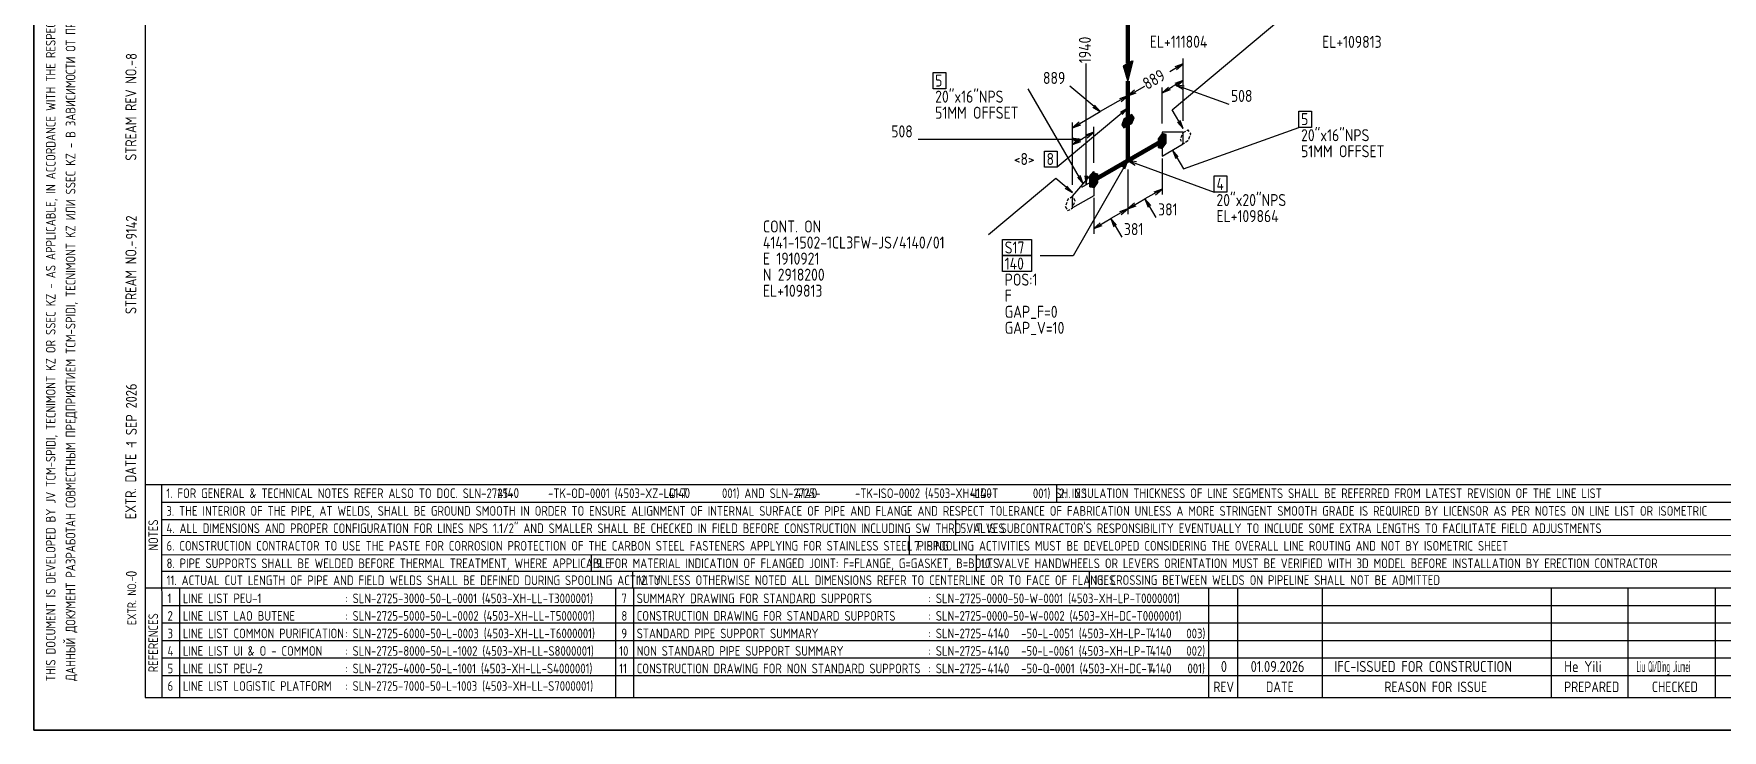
# Model space of a CAD drawing. Extents: x 0 to 594, y 0 to 420.
# Drawn here: x 0 to 385, y 0 to 159 of the extents above; entities that cross this region are included whole.
import ezdxf

# ---------------------------------------------------------------- set-up
doc = ezdxf.new("R2010")
doc.units = 0
doc.header["$MEASUREMENT"] = 0
doc.linetypes.add('BORDER_2012_SLN$0$8001.Solid', pattern=[0])
doc.linetypes.add('GT100', pattern=[1, 0.666667, -0.333333])
for name, color, linetype, lineweight in [('BORDER_2012_SLN$0$BG_01', 7, 'BORDER_2012_SLN$0$8001.Solid', 25), ('BORDER_2012_SLN$0$BG_02', 7, 'BORDER_2012_SLN$0$8001.Solid', 25), ('BORDER_2012_SLN$0$BG_Level_1', 7, 'BORDER_2012_SLN$0$8001.Solid', 25), ('BORDER_2012_SLN$0$Level_1', 7, 'BORDER_2012_SLN$0$8001.Solid', 25), ('BORDER_2012_SLN$0$Level_18', 7, 'BORDER_2012_SLN$0$8001.Solid', 25)]:
    doc.layers.add(name, color=color, linetype=linetype, lineweight=lineweight)
doc.layers.add('GT_1', color=7, linetype='Continuous')
doc.styles.add('BORDER_2012_SLN$0$GOST type A', font='GOST type A')
doc.styles.add('HTX1', font='')
doc.styles.get('HTX1').set_extended_font_data('GOST type A')

# ---------------------------------------------------------------- blocks, each defined once
blk = doc.blocks.new('BORDER_2012_SLN')
at = {"layer": 'BORDER_2012_SLN$0$BG_Level_1', "color": 7, "lineweight": -3}
for p, q in [((402.7, 56), (25.4, 56)), ((29.11, 56), (29.22, 7.5)), ((233.25, 56), (233.24, 52)), ((402.7, 52), (29.1, 52)), ((402.7, 47.99), (29.16, 48.01)), ((210.22, 48), (210.22, 44.42)), ((402.7, 44.41), (29.17, 44.42)), ((199.61, 44.42), (199.61, 40.02)), ((402.7, 39.96), (29.15, 40.07)), ((127.1, 40.04), (127.1, 36.23)), ((214.87, 40.02), (214.87, 36.23)), ((136.5, 36.23), (136.5, 32.43)), ((240.64, 36.23), (240.64, 32.43)), ((33.22, 32.43), (33.22, 7.59)), ((132.63, 32.43), (132.63, 7.6)), ((136.8, 32.43), (136.8, 7.59))]:
    blk.add_line(p, q, dxfattribs=at)
at = {"layer": 'BORDER_2012_SLN$0$Level_1', "color": 7, "lineweight": -3}
for p, q in [((25.4, 412.5), (25.4, 7.5)), ((402.7, 36.23), (29.15, 36.23)), ((402.7, 32.43), (25.4, 32.43)), ((267.9, 32.43), (267.91, 7.5)), ((274.59, 7.5), (274.59, 32.43)), ((293.91, 7.5), (293.91, 32.43)), ((346.11, 7.5), (346.11, 32.43)), ((363.55, 7.5), (363.55, 32.43)), ((383.52, 7.5), (383.52, 32.43)), ((402.7, 28.43), (29.17, 28.43)), ((402.7, 24.43), (29.18, 24.43)), ((402.7, 20.43), (29.19, 20.43)), ((402.7, 16.43), (29.2, 16.43)), ((402.7, 12.43), (29.2, 12.43)), ((25.4, 7.5), (588.6, 7.5))]:
    blk.add_line(p, q, dxfattribs=at)
at = {"layer": 'BORDER_2012_SLN$0$Level_18', "color": 7, "lineweight": -3, "flags": 128}
blk.add_lwpolyline([(0, 0), (0, 420), (594, 420), (594, 0)], close=True, dxfattribs=at)
at = {"color": 7, "char_height": 2.2, "attachment_point": 1, "style": 'BORDER_2012_SLN$0$GOST type A'}
for s, insert in [('{\\l\\fGOST type A|b0|i0;\\T1;1}', (30.5, 31.2)), ('{\\l\\fGOST type A|b0|i0;\\T1;: SLN-2725-3000-50-L-0001 (4503-XH-LL-T3000001)}', (71, 31.2)), ('{\\l\\fGOST type A|b0|i0;\\T1;7}', (134, 31.2)), ('{\\l\\fGOST type A|b0|i0;\\T1;SUMMARY DRAWING FOR STANDARD SUPPORTS}', (137.5, 31.2)), ('{\\l\\fGOST type A|b0|i0;\\T1;: SLN-2725-0000-50-W-0001 (4503-XH-LP-T0000001)}', (204, 31.2)), ('{\\l\\fGOST type A|b0|i0;\\T1;2}', (30.5, 27.2)), ('{\\l\\fGOST type A|b0|i0;\\T1;LINE LIST LAO BUTENE}', (34, 27.2)), ('{\\l\\fGOST type A|b0|i0;\\T1;: SLN-2725-5000-50-L-0002 (4503-XH-LL-T5000001)}', (71, 27.2)), ('{\\l\\fGOST type A|b0|i0;\\T1;8}', (134, 27.2)), ('{\\l\\fGOST type A|b0|i0;\\T1;CONSTRUCTION DRAWING FOR STANDARD SUPPORTS}', (137.5, 27.2)), ('{\\l\\fGOST type A|b0|i0;\\T1;: SLN-2725-0000-50-W-0002 (4503-XH-DC-T0000001)}', (204, 27.2)), ('{\\l\\fGOST type A|b0|i0;\\T1;3}', (30.5, 23.2)), ('{\\l\\fGOST type A|b0|i0;\\T1;LINE LIST COMMON PURIFICATION}', (34, 23.2)), ('{\\l\\fGOST type A|b0|i0;\\T1;: SLN-2725-6000-50-L-0003 (4503-XH-LL-T6000001)}', (71, 23.2)), ('{\\l\\fGOST type A|b0|i0;\\T1;9}', (134, 23.2)), ('{\\C256;STANDARD PIPE SUPPORT SUMMARY}', (137.5, 23.2)), ('{\\fGOST type A|b0|i0|c0|p34;: SLN-2725-       -50-L-0051 (4503-XH-LP-T       003)}', (204, 23.2)), ('{\\l\\fGOST type A|b0|i0;\\T1;: SLN-2725-8000-50-L-1002 (4503-XH-LL-S8000001)}', (71, 19.2)), ('{\\fGOST type A|b0|i0|c0|p34;: SLN-2725-       -50-L-0061 (4503-XH-LP-T       002)}', (204, 19.2)), ('{\\l\\fGOST type A|b0|i0;\\T1;4}', (30.5, 19.2)), ('{\\l\\fGOST type A|b0|i0;\\T1;LINE LIST UI & O - COMMON}', (34, 19.2)), ('{\\l\\fGOST type A|b0|i0;\\T1;: SLN-2725-4000-50-L-1001 (4503-XH-LL-S4000001)}', (71, 15.2)), ('{\\l\\fGOST type A|b0|i0;\\T1;10}', (133.5, 19.2)), ('{\\l\\fGOST type A|b0|i0;\\T1;NON STANDARD PIPE SUPPORT SUMMARY}', (137.5, 19.2)), ('{\\fGOST type A|b0|i0|c0|p34;: SLN-2725-       -50-Q-0001 (4503-XH-DC-T       001)}', (204, 15.2)), ('{\\l\\fGOST type A|b0|i0;\\T1;5}', (30.5, 15.2)), ('{\\l\\fGOST type A|b0|i0;\\T1;LINE LIST PEU-2}', (34, 15.2)), ('{\\l\\fGOST type A|b0|i0;\\T1;11}', (133.5, 15.2)), ('{\\C256;CONSTRUCTION DRAWING FOR NON STANDARD SUPPORTS}', (137.5, 15.2)), ('{\\l\\fGOST type A|b0|i0;\\T1;6}', (30.5, 11.2)), ('{\\l\\fGOST type A|b0|i0;\\T1;LINE LIST LOGISTIC PLATFORM}', (34, 11.2)), ('{\\l\\fGOST type A|b0|i0;\\T1;: SLN-2725-7000-50-L-1003 (4503-XH-LL-S7000001)}', (71, 11.2))]:
    blk.add_mtext(s, dxfattribs=dict(at, insert=insert))
at = {"layer": 'BORDER_2012_SLN$0$BG_01', "color": 7, "attachment_point": 1, "rotation": 90, "style": 'BORDER_2012_SLN$0$GOST type A'}
for s, insert, char_height in [('{\\fGOST type A|b0|i0|c134|p34;\\W1.01;ДАННЫЙ ДОКУМЕНТ РАЗРАБОТАН СОВМЕСТНЫМ ПРЕДПРИЯТИЕМ \\fGOST type A|b0|i0|c0|p34;TCM-SPIDI, TECNIMONT KZ \\fGOST type A|b0|i0|c134|p34;ИЛИ \\fGOST type A|b0|i0|c0|p34;SSEC KZ - \\fGOST type A|b0|i0|c134|p34;В ЗАВИСИМОСТИ ОТ ПРИМЕНИМОСТИ\\fGOST type A|b0|i0|c0|p34;, \\fGOST type A|b0|i0|c134|p34;В СООТВЕТСТВИИ С СООТВЕТСТВУЮЩЕЙ ОБЛАСТЬЮ РАБОТ\\fGOST type A|b0|i0|c0|p34;. \\fGOST type A|b0|i0|c134|p34;ЯВЛЯЕТСЯ КОНФИДЕНЦИАЛЬНЫМ И НЕ МОЖЕТ БЫТЬ ИСПОЛЬЗОВАН ДРУГИМИ ЛИЦАМИ ДЛЯ КАКИХ\\fGOST type A|b0|i0|c0|p34;-\\fGOST type A|b0|i0|c134|p34;ЛИБО ЦЕЛЕЙ\\fGOST type A|b0|i0|c0|p34;, \\fGOST type A|b0|i0|c134|p34;КРОМЕ ПРОЕКТА \\fGOST type A|b0|i0|c0|p34;SILLENO.}', (7.3, 11.21), 2.2), ('{\\l\\fGOST type A|b0|i0;\\T1;EXTR. DATE -}', (20.86, 48.18), 2.5), ('{\\l\\fGOST type A|b0|i0;\\T1;EXTR. NO.-}', (21.36, 24.02), 2)]:
    blk.add_mtext(s, dxfattribs=dict(at, insert=insert, char_height=char_height))
at = {"layer": 'BORDER_2012_SLN$0$BG_01', "color": 7, "insert": (2.76, 11.2), "char_height": 2.2, "attachment_point": 1, "rotation": 90, "line_spacing_factor": 1.090909, "style": 'BORDER_2012_SLN$0$GOST type A'}
blk.add_mtext('{\\fGOST type A|b0|i0|c0|p34;\\W1.01;THIS DOCUMENT IS DEVELOPED BY JV TCM-SPIDI, TECNIMONT KZ OR SSEC KZ - AS APPLICABLE, IN ACCORDANCE WITH THE RESPECTIVE SCOPE OF WORK -  IS CONFIDENTIAL AND CANNOT BE USED BY OTHERS FOR ANY PURPOSE OTHER THAN THE SILLENO PROJECT}', dxfattribs=at)
at = {"layer": 'BORDER_2012_SLN$0$BG_02', "color": 7, "char_height": 2.5, "attachment_point": 1, "rotation": 90, "style": 'BORDER_2012_SLN$0$GOST type A'}
for s, insert in [('{\\l\\fGOST type A|b0|i0;\\T1;STREAM REV NO.-}', (20.9, 130)), ('{\\l\\fGOST type A|b0|i0;\\T1;STREAM NO.-}', (20.9, 95))]:
    blk.add_mtext(s, dxfattribs=dict(at, insert=insert))
at = {"layer": 'BORDER_2012_SLN$0$BG_Level_1', "color": 7, "attachment_point": 1, "style": 'BORDER_2012_SLN$0$GOST type A'}
for s, insert, char_height in [('{\\fGOST type A|b0|i0|c0|p34;\\C256; 1. FOR GENERAL & TECHNICAL NOTES REFER ALSO TO DOC. SLN-2725-       -TK-OD-0001 (4503-XZ-LD-T       001) AND SLN-2725-       -TK-ISO-0002 (4503-XH-LD-T       001) SH. 2.1}', (29.11, 55.19), 2.2), ('{\\fGOST type A|b0|i0|c0|p34;\\C256;2. INSULATION THICKNESS OF LINE SEGMENTS SHALL BE REFERRED FROM LATEST REVISION OF THE LINE LIST}', (233.84, 55.19), 2.2), ('{\\fGOST type A|b0|i0|c0|p34;\\C256; 3. THE INTERIOR OF THE PIPE, AT WELDS, SHALL BE GROUND SMOOTH IN ORDER TO ENSURE ALIGNMENT OF INTERNAL SURFACE OF PIPE AND FLANGE AND RESPECT TOLERANCE OF FABRICATION UNLESS A MORE STRINGENT SMOOTH GRADE IS REQUIRED BY LICENSOR AS PER NOTES ON LINE LIST OR ISOMETRIC}', (29.12, 51.15), 2.2), ('{\\fGOST type A|b0|i0|c0|p34;\\C256; 4. ALL DIMENSIONS AND PROPER CONFIGURATION FOR LINES NPS 1.1/2" AND SMALLER SHALL BE CHECKED IN FIELD BEFORE CONSTRUCTION INCLUDING SW THRD VALVES}', (29.13, 47.2), 2.2), ("{\\C256; 5. IT IS SUBCONTRACTOR'S RESPONSIBILITY EVENTUALLY TO INCLUDE SOME EXTRA LENGTHS TO FACILITATE FIELD ADJUSTMENTS}", (210.22, 47.2), 2.2), ('{\\C256; 6. CONSTRUCTION CONTRACTOR TO USE THE PASTE FOR CORROSION PROTECTION OF THE CARBON STEEL FASTENERS APPLYING FOR STAINLESS STEEL PIPING}', (29.14, 43.2), 2.2), ('{\\C256; 7. SPOOLING ACTIVITIES MUST BE DEVELOPED CONSIDERING THE OVERALL LINE ROUTING AND NOT BY ISOMETRIC SHEET}', (199.61, 43.2), 2.2), ('{\\C256; 8. PIPE SUPPORTS SHALL BE WELDED BEFORE THERMAL TREATMENT, WHERE APPLICABLE}', (29.15, 39.2), 2.2), ('{\\C256; 9. FOR MATERIAL INDICATION OF FLANGED JOINT: F=FLANGE, G=GASKET, B=BOLTS}', (127.1, 39.2), 2.2), ('{\\C256; 10. VALVE HANDWHEELS OR LEVERS ORIENTATION MUST BE VERIFIED WITH 3D MODEL BEFORE INSTALLATION BY ERECTION CONTRACTOR}', (214.87, 39.2), 2.2), ('{\\C256; 11. ACTUAL CUT LENGTH OF PIPE AND FIELD WELDS SHALL BE DEFINED DURING SPOOLING ACTIVITY}', (29.16, 35.32), 2.2), ('{\\C256; 12. UNLESS OTHERWISE NOTED ALL DIMENSIONS REFER TO CENTERLINE OR TO FACE OF FLANGES}', (136.5, 35.35), 2.2), ('{\\C256; 13. CROSSING BETWEEN WELDS ON PIPELINE SHALL NOT BE ADMITTED}', (240.64, 35.38), 2.2), ('{\\l\\fGOST type A|b0|i0;\\T1;LINE LIST PEU-1}', (34, 31.2), 2.2), ('{\\l\\fGOST type A|b0|i0;\\T1;REV}', (269, 11.1), 2.4), ('{\\l\\fGOST type A|b0|i0;\\T1;DATE}', (281, 11.1), 2.4), ('{\\l\\fGOST type A|b0|i0;\\T1;REASON FOR ISSUE}', (308, 11.1), 2.4), ('{\\l\\fGOST type A|b0|i0;\\T1;PREPARED}', (349, 11.1), 2.4), ('{\\l\\fGOST type A|b0|i0;\\T1;CHECKED}', (369, 11.1), 2.4)]:
    blk.add_mtext(s, dxfattribs=dict(at, insert=insert, char_height=char_height))
at = {"layer": 'BORDER_2012_SLN$0$BG_Level_1', "color": 7, "char_height": 2.2, "attachment_point": 1, "rotation": 90, "style": 'BORDER_2012_SLN$0$GOST type A'}
for s, insert in [('{\\l\\fGOST type A|b0|i0;\\T1;NOTES}', (26.15, 40.99)), ('{\\l\\fGOST type A|b0|i0;\\T1;REFERENCES}', (26.15, 13.23))]:
    blk.add_mtext(s, dxfattribs=dict(at, insert=insert))

msp = doc.modelspace()

# ---------------------------------------------------------------- linework, layer by layer
at = {"layer": 'GT_1', "flags": 128}
for points in [[(0, 0), (594, 0), (594, 420), (0, 420), (0, 0)], [(262.1, 137.3), (259.6, 141.6), (293.3, 169.9)], [(240, 124.5), (240, 152.2)], [(249.5, 152.2), (250.6, 152.8), (249.5, 148.2), (248.5, 151.6), (250.5, 152.8), (249.5, 148.6), (248.6, 151.7), (250.3, 152.7), (249.5, 149), (248.7, 151.8), (250.2, 152.6), (249.5, 149.4), (248.9, 151.8), (250.1, 152.5), (249.5, 149.8), (249, 151.9), (249.9, 152.4), (249.5, 150.2), (249.2, 152), (249.8, 152.4), (249.5, 150.5), (249.3, 152.1), (249.6, 152.3), (249.5, 150.9), (249.4, 152.2), (249.5, 152.2), (249.5, 148.2)], [(262.1, 152.1), (259.1, 150.3)], [(260.6, 150.8), (262.1, 152.1), (260.2, 151.4)], [(262.1, 139.1), (262.1, 153.3)], [(205.1, 150.1), (208, 150.1), (208, 146.4), (205.1, 146.4), (205.1, 150.1)], [(239.3, 124.7), (226.8, 146.4)], [(243.2, 141.2), (236.3, 147)], [(249.5, 144.8), (253.4, 147)], [(257.3, 145.5), (259.7, 146.9)], [(258.8, 146.8), (257.3, 145.5), (259.2, 146.2)], [(257.3, 138.5), (257.3, 146.7)], [(262.1, 148.3), (259.7, 146.9)], [(260.6, 147), (262.1, 148.3), (260.2, 147.6)], [(262.3, 147), (260.3, 147.3), (262, 146.3)], [(260.3, 147.3), (272.5, 142.9)], [(262.1, 141.3), (262.1, 149.5)], [(241.5, 142.2), (243.2, 141.2), (241.9, 142.7)], [(249.5, 144.8), (243.2, 141.2)], [(248, 143.5), (249.5, 144.8), (247.6, 144.1)], [(251, 146.1), (249.5, 144.8), (251.4, 145.5)], [(249.5, 129.8), (249.5, 146)], [(249.5, 129.8), (249.5, 146)], [(249.5, 142), (233.4, 128.5)], [(236.9, 137.5), (243.2, 141.2)], [(238.4, 138.8), (236.9, 137.5), (238.8, 138.2)], [(236.9, 124.5), (236.9, 138.7)], [(248.2, 140.5), (249.5, 142), (247.8, 141)], [(250.4, 138.5), (250.9, 139.8), (250.4, 140.5), (248.6, 139.5), (248.1, 138.2), (248.6, 137.5), (250.4, 138.5)], [(248.331, 138.8), (250.515, 138.8)], [(248.408, 139), (250.592, 139)], [(248.485, 139.2), (250.669, 139.2)], [(248.562, 139.4), (250.746, 139.4)], [(248.78, 139.6), (250.823, 139.6)], [(249.14, 139.8), (250.9, 139.8)], [(249.5, 140), (250.757, 140)], [(249.86, 140.2), (250.614, 140.2)], [(260.8, 138.8), (262.1, 137.3), (261.4, 139.2)], [(288.5, 141.3), (291.4, 141.3), (291.4, 137.6), (288.5, 137.6), (288.5, 141.3)], [(238.7, 134.8), (201.7, 134.8)], [(236.7, 134.5), (238.7, 134.8), (236.7, 135.1)], [(236.9, 133.7), (239.3, 135.1)], [(238.4, 135), (236.9, 133.7), (238.8, 134.4)], [(236.9, 126.7), (236.9, 134.9)], [(241.7, 136.5), (239.3, 135.1)], [(240.2, 135.2), (241.7, 136.5), (239.8, 135.8)], [(241.7, 129.5), (241.7, 137.7)], [(248.1, 138.2), (249.86, 138.2)], [(248.177, 138.4), (250.22, 138.4)], [(248.243, 138), (249.5, 138)], [(248.254, 138.6), (250.438, 138.6)], [(248.386, 137.8), (249.14, 137.8)], [(258.2, 136), (257.3, 136.2), (256.4, 135), (256.4, 133), (257.3, 132.8), (258.2, 134), (258.2, 136)], [(256.4, 135), (258.2, 135)], [(256.4, 134.8), (258.2, 134.8)], [(256.55, 135.2), (258.2, 135.2)], [(256.7, 135.4), (258.2, 135.4)], [(256.85, 135.6), (258.2, 135.6)], [(257, 135.8), (258.2, 135.8)], [(257.15, 136), (258.2, 136)], [(257.3, 134.5), (257.3, 131), (262.1, 133.8), (262.1, 136.5), (257.3, 136.5), (257.3, 134.5)], [(259.7, 132.4), (262.2, 128.1), (288.5, 137.6)], [(230.5, 132.2), (233.4, 132.2), (233.4, 128.5), (230.5, 128.5), (230.5, 132.2)], [(256.4, 134.6), (258.2, 134.6)], [(256.4, 134.4), (258.2, 134.4)], [(256.4, 134.2), (258.2, 134.2)], [(256.4, 134), (258.2, 134)], [(256.4, 133.8), (258.05, 133.8)], [(256.4, 133.6), (257.9, 133.6)], [(256.4, 133.4), (257.75, 133.4)], [(256.4, 133.2), (257.6, 133.2)], [(256.4, 133), (257.45, 133)], [(261, 130.9), (259.7, 132.4), (260.4, 130.5)], [(249.5, 130), (237, 108.3), (229.5, 108.3)], [(241.7, 125.5), (241.7, 122), (236.9, 119.2), (236.9, 121.9), (241.7, 127.5), (241.7, 125.5)], [(247.8, 129), (238.9, 123.9)], [(240.8, 126), (241.7, 127.2), (242.6, 127), (242.6, 125), (241.7, 123.8), (240.8, 124), (240.8, 126)], [(248.8, 128.1), (249.5, 130), (248.2, 128.5)], [(251.5, 129.7), (249.5, 130), (251.2, 129)], [(249.5, 130), (269.2, 122.8)], [(249.5, 128), (249.5, 117.8)], [(249.5, 128), (249.5, 117.8)], [(257.3, 130.5), (257.3, 122.3)], [(236.9, 122.7), (233.1, 125.9), (217.7, 113.1)], [(235.2, 123.7), (236.9, 122.7), (235.6, 124.2)], [(238, 126.2), (239.3, 124.7), (238.6, 126.6)], [(239.7, 126.5), (240, 124.5), (240.3, 126.5)], [(240.8, 126), (242.6, 126)], [(240.8, 125.8), (242.6, 125.8)], [(240.8, 125.6), (242.6, 125.6)], [(240.8, 125.4), (242.6, 125.4)], [(240.8, 125.2), (242.6, 125.2)], [(240.8, 125), (242.6, 125)], [(240.8, 124.8), (242.45, 124.8)], [(240.8, 124.6), (242.3, 124.6)], [(240.8, 124.4), (242.15, 124.4)], [(240.8, 124.2), (242, 124.2)], [(240.8, 124), (241.85, 124)], [(240.95, 126.2), (242.6, 126.2)], [(241.1, 126.4), (242.6, 126.4)], [(241.25, 126.6), (242.6, 126.6)], [(241.4, 126.8), (242.6, 126.8)], [(241.55, 127), (242.6, 127)], [(257.3, 123.5), (253.4, 121.3)], [(255.8, 122.2), (257.3, 123.5), (255.4, 122.8)], [(269.2, 126.5), (272.1, 126.5), (272.1, 122.8), (269.2, 122.8), (269.2, 126.5)], [(241.7, 121.5), (241.7, 113.3)], [(249.5, 119), (253.4, 121.3)], [(251, 120.3), (249.5, 119), (251.4, 119.7)], [(254.7, 119.8), (253.4, 121.3), (254.1, 119.4)], [(253.4, 121.3), (255.9, 117)], [(241.7, 114.5), (245.6, 116.8)], [(243.2, 115.8), (241.7, 114.5), (243.6, 115.2)], [(249.5, 119), (245.6, 116.8)], [(246.9, 115.3), (245.6, 116.8), (246.3, 114.9)], [(245.6, 116.8), (248.1, 112.5)], [(248, 117.7), (249.5, 119), (247.6, 118.3)], [(220.9, 112), (227.5, 112), (227.5, 108.3), (220.9, 108.3), (220.9, 112)], [(220.9, 108.4), (227.5, 108.4), (227.5, 104.7), (220.9, 104.7), (220.9, 108.4)]]:
    msp.add_lwpolyline(points, dxfattribs=at)
at = {"layer": 'GT_1', "const_width": 1, "flags": 128}
for points in [[(249.5, 161.4), (249.5, 152.2)], [(249.5, 148.2), (249.5, 139)], [(249.5, 139), (249.5, 130)], [(249.5, 130), (257.3, 134.5)], [(249.5, 130), (241.7, 125.5)]]:
    msp.add_lwpolyline(points, dxfattribs=at)
at = {"layer": 'GT_1', "linetype": 'GT100', "flags": 128}
for points in [[(262.1, 136.4), (263.2, 137), (263.8, 136.1), (263.2, 134.5), (262.1, 133.8), (261.5, 134.8), (262.1, 136.4)], [(236.9, 121.8), (235.8, 121.1), (235.2, 119.5), (235.8, 118.6), (236.9, 119.2), (237.5, 120.8), (236.9, 121.8)]]:
    msp.add_lwpolyline(points, dxfattribs=at)

# ---------------------------------------------------------------- block references
at = {"linetype": 'Continuous'}
msp.add_blockref('BORDER_2012_SLN', (0, 0), dxfattribs=at)

# ---------------------------------------------------------------- texts
at = {"layer": 'GT_1', "style": 'HTX1', "width": 1.02}
for s, height, rotation, p in [('1940', 2.75, 90, (241.074, 152.243)), ('8', 2.5, 90, (23.5, 153)), ('889', 2.75, 30, (253.9, 146.083)), ('9142', 2.5, 90, (23.5, 112)), ('1 SEP 2026', 2.5, 90, (23.5, 65)), ('0', 2.5, 90, (23.5, 35))]:
    msp.add_text(s, height=height, rotation=rotation, dxfattribs=at).set_placement(p)
at = {"layer": 'GT_1', "style": 'HTX1'}
for s, height, width, p in [('EL+111804', 2.75, 1.02, (254.5, 155.767)), ('EL+109813', 2.75, 1.02, (293.8, 155.733)), ('889', 2.75, 1.02, (230.143, 147.5)), ('20"x16"NPS', 2.75, 1.02, (205.557, 143.233)), ('5', 2.75, 1.02, (205.557, 146.9)), ('508', 2.75, 1.02, (273, 143.4)), ('51MM OFFSET', 2.75, 1.02, (205.557, 139.567)), ('5', 2.75, 1.02, (289, 138.1)), ('508', 2.75, 1.02, (195.543, 135.3)), ('20"x16"NPS', 2.75, 1.02, (289, 134.433)), ('<8>', 2.75, 1.02, (223.471, 129)), ('8', 2.75, 1.02, (230.951, 129)), ('51MM OFFSET', 2.75, 1.02, (289, 130.767)), ('4', 2.75, 1.02, (269.7, 123.3)), ('381', 2.75, 1.02, (256.4, 117.5)), ('20"x20"NPS', 2.75, 1.02, (269.7, 119.633)), ('CONT. ON', 2.75, 1.02, (166.286, 113.6)), ('381', 2.75, 1.02, (248.6, 113)), ('EL+109864', 2.75, 1.02, (269.7, 115.967)), ('4141-1502-1CL3FW-JS/4140/01', 2.75, 1.02, (166.286, 109.933)), ('E 1910921', 2.75, 1.02, (166.286, 106.267)), ('140', 2.75, 1.02, (221.414, 105.133)), ('S17', 2.75, 1.02, (221.414, 108.8)), ('N 2918200', 2.75, 1.02, (166.286, 102.6)), ('POS:1', 2.75, 1.02, (221.414, 101.467)), ('EL+109813', 2.75, 1.02, (166.286, 98.933)), ('F', 2.75, 1.02, (221.414, 97.8)), ('GAP_F=0', 2.75, 1.02, (221.414, 94.133)), ('GAP_V=10', 2.75, 1.02, (221.414, 90.467)), ('4140', 2.25, 1.02, (105.7, 53)), ('4140', 2.25, 1.02, (144.7, 53)), ('4140', 2.25, 1.02, (173.7, 53)), ('4140', 2.25, 1.02, (213.5, 53)), ('4140', 2.25, 1.02, (217.5, 21)), ('4140', 2.25, 1.02, (254.5, 21)), ('4140', 2.25, 1.02, (217.5, 17)), ('4140', 2.25, 1.02, (254.5, 17)), ('0', 2.5, 1.02, (270.7, 13.3)), ('0', 2.5, 1.02, (270.7, 13.3)), ('0', 2.5, 1.02, (270.7, 13.3)), ('0', 2.5, 1.02, (270.7, 13.3)), ('0', 2.5, 1.02, (270.7, 13.3)), ('0', 2.5, 1.02, (270.7, 13.3)), ('0', 2.5, 1.02, (270.7, 13.3)), ('0', 2.5, 1.02, (270.7, 13.3)), ('0', 2.5, 1.02, (270.7, 13.3)), ('0', 2.5, 1.02, (270.7, 13.3)), ('0', 2.5, 1.02, (270.7, 13.3)), ('0', 2.5, 1.02, (270.7, 13.3)), ('0', 2.5, 1.02, (270.7, 13.3)), ('0', 2.5, 1.02, (270.7, 13.3)), ('0', 2.5, 1.02, (270.7, 13.3)), ('0', 2.5, 1.02, (270.7, 13.3)), ('01.09.2026', 2.5, 1.02, (277.5, 13.3)), ('01.09.2026', 2.5, 1.02, (277.5, 13.3)), ('01.09.2026', 2.5, 1.02, (277.5, 13.3)), ('01.09.2026', 2.5, 1.02, (277.5, 13.3)), ('01.09.2026', 2.5, 1.02, (277.5, 13.3)), ('01.09.2026', 2.5, 1.02, (277.5, 13.3)), ('01.09.2026', 2.5, 1.02, (277.5, 13.3)), ('01.09.2026', 2.5, 1.02, (277.5, 13.3)), ('01.09.2026', 2.5, 1.02, (277.5, 13.3)), ('01.09.2026', 2.5, 1.02, (277.5, 13.3)), ('01.09.2026', 2.5, 1.02, (277.5, 13.3)), ('01.09.2026', 2.5, 1.02, (277.5, 13.3)), ('01.09.2026', 2.5, 1.02, (277.5, 13.3)), ('01.09.2026', 2.5, 1.02, (277.5, 13.3)), ('01.09.2026', 2.5, 1.02, (277.5, 13.3)), ('01.09.2026', 2.5, 1.02, (277.5, 13.3)), ('IFC-ISSUED FOR CONSTRUCTION', 2.5, 1.02, (296.6, 13.3)), ('IFC-ISSUED FOR CONSTRUCTION', 2.5, 1.02, (296.6, 13.3)), ('IFC-ISSUED FOR CONSTRUCTION', 2.5, 1.02, (296.6, 13.3)), ('IFC-ISSUED FOR CONSTRUCTION', 2.5, 1.02, (296.6, 13.3)), ('IFC-ISSUED FOR CONSTRUCTION', 2.5, 1.02, (296.6, 13.3)), ('IFC-ISSUED FOR CONSTRUCTION', 2.5, 1.02, (296.6, 13.3)), ('IFC-ISSUED FOR CONSTRUCTION', 2.5, 1.02, (296.6, 13.3)), ('IFC-ISSUED FOR CONSTRUCTION', 2.5, 1.02, (296.6, 13.3)), ('IFC-ISSUED FOR CONSTRUCTION', 2.5, 1.02, (296.6, 13.3)), ('IFC-ISSUED FOR CONSTRUCTION', 2.5, 1.02, (296.6, 13.3)), ('IFC-ISSUED FOR CONSTRUCTION', 2.5, 1.02, (296.6, 13.3)), ('IFC-ISSUED FOR CONSTRUCTION', 2.5, 1.02, (296.6, 13.3)), ('IFC-ISSUED FOR CONSTRUCTION', 2.5, 1.02, (296.6, 13.3)), ('IFC-ISSUED FOR CONSTRUCTION', 2.5, 1.02, (296.6, 13.3)), ('IFC-ISSUED FOR CONSTRUCTION', 2.5, 1.02, (296.6, 13.3)), ('IFC-ISSUED FOR CONSTRUCTION', 2.5, 1.02, (296.6, 13.3)), ('He Yili', 2.5, 1.02, (349, 13.3)), ('He Yili', 2.5, 1.02, (349, 13.3)), ('He Yili', 2.5, 1.02, (349, 13.3)), ('He Yili', 2.5, 1.02, (349, 13.3)), ('He Yili', 2.5, 1.02, (349, 13.3)), ('He Yili', 2.5, 1.02, (349, 13.3)), ('He Yili', 2.5, 1.02, (349, 13.3)), ('He Yili', 2.5, 1.02, (349, 13.3)), ('He Yili', 2.5, 1.02, (349, 13.3)), ('He Yili', 2.5, 1.02, (349, 13.3)), ('He Yili', 2.5, 1.02, (349, 13.3)), ('He Yili', 2.5, 1.02, (349, 13.3)), ('He Yili', 2.5, 1.02, (349, 13.3)), ('He Yili', 2.5, 1.02, (349, 13.3)), ('He Yili', 2.5, 1.02, (349, 13.3)), ('He Yili', 2.5, 1.02, (349, 13.3)), ('Liu Qi/Ding Jiumei', 2.5, 0.45, (365.5, 13.3)), ('Liu Qi/Ding Jiumei', 2.5, 0.45, (365.5, 13.3)), ('Liu Qi/Ding Jiumei', 2.5, 0.45, (365.5, 13.3)), ('Liu Qi/Ding Jiumei', 2.5, 0.45, (365.5, 13.3)), ('Liu Qi/Ding Jiumei', 2.5, 0.45, (365.5, 13.3)), ('Liu Qi/Ding Jiumei', 2.5, 0.45, (365.5, 13.3)), ('Liu Qi/Ding Jiumei', 2.5, 0.45, (365.5, 13.3)), ('Liu Qi/Ding Jiumei', 2.5, 0.45, (365.5, 13.3)), ('Liu Qi/Ding Jiumei', 2.5, 0.45, (365.5, 13.3)), ('Liu Qi/Ding Jiumei', 2.5, 0.45, (365.5, 13.3)), ('Liu Qi/Ding Jiumei', 2.5, 0.45, (365.5, 13.3)), ('Liu Qi/Ding Jiumei', 2.5, 0.45, (365.5, 13.3)), ('Liu Qi/Ding Jiumei', 2.5, 0.45, (365.5, 13.3)), ('Liu Qi/Ding Jiumei', 2.5, 0.45, (365.5, 13.3)), ('Liu Qi/Ding Jiumei', 2.5, 0.45, (365.5, 13.3)), ('Liu Qi/Ding Jiumei', 2.5, 0.45, (365.5, 13.3)), ('4140', 2.25, 1.02, (217.5, 13)), ('4140', 2.25, 1.02, (254.5, 13))]:
    msp.add_text(s, height=height, dxfattribs=dict(at, width=width)).set_placement(p)

doc.saveas('drawing.dxf')
